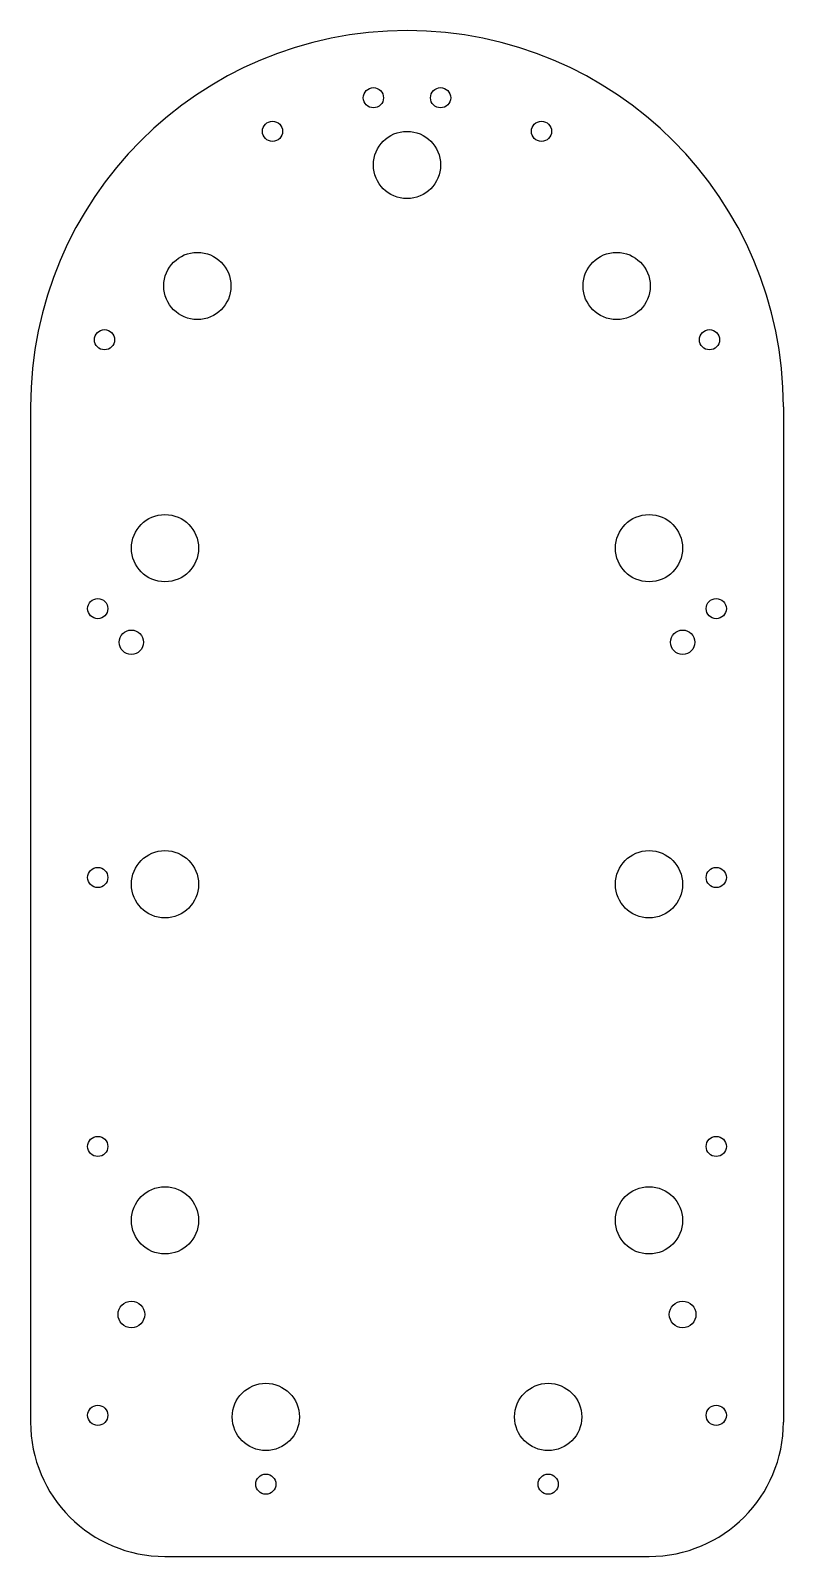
# Model space of a CAD drawing. Header units: millimetres. Extents: x -56 to 56, y -86 to 142.
import ezdxf

# ---------------------------------------------------------------- set-up
doc = ezdxf.new("R2010")
doc.units = ezdxf.units.MM

msp = doc.modelspace()

# ---------------------------------------------------------------- linework, layer by layer
at = {"color": 7, "linetype": 'Continuous', "lineweight": 25}
for p, q in [((-56, 85.5), (-56, -65.5)), ((56, 85.5), (56, -65.5)), ((-36, -85.5), (36, -85.5))]:
    msp.add_line(p, q, dxfattribs=at)
for centre, radius in [((-5, 131.5), 1.5), ((5, 131.5), 1.5), ((-20, 126.5), 1.5), ((20, 126.5), 1.5), ((0, 121.5), 5), ((-31.18, 103.5), 5), ((31.18, 103.5), 5), ((-45, 95.5), 1.5), ((45, 95.5), 1.5), ((-36, 64.5), 5), ((36, 64.5), 5), ((-46, 55.5), 1.5), ((46, 55.5), 1.5), ((-41, 50.5), 1.81), ((41, 50.5), 1.81), ((-36, 14.5), 5), ((36, 14.5), 5), ((-46, 15.5), 1.5), ((46, 15.5), 1.5), ((-46, -24.5), 1.5), ((46, -24.5), 1.5), ((-36, -35.5), 5), ((36, -35.5), 5), ((-41, -49.5), 1.98), ((41, -49.5), 1.98), ((-21, -64.74), 5), ((21, -64.74), 5), ((-46, -64.5), 1.5), ((46, -64.5), 1.5), ((-21, -74.74), 1.5), ((21, -74.74), 1.5)]:
    msp.add_circle(centre, radius, dxfattribs=at)
for centre, radius, start, end in [((0, 85.5), 56, 0, 180), ((-36, -65.5), 20, 180, 270), ((36, -65.5), 20, 270, 0)]:
    msp.add_arc(centre, radius, start, end, dxfattribs=at)

doc.saveas('drawing.dxf')
